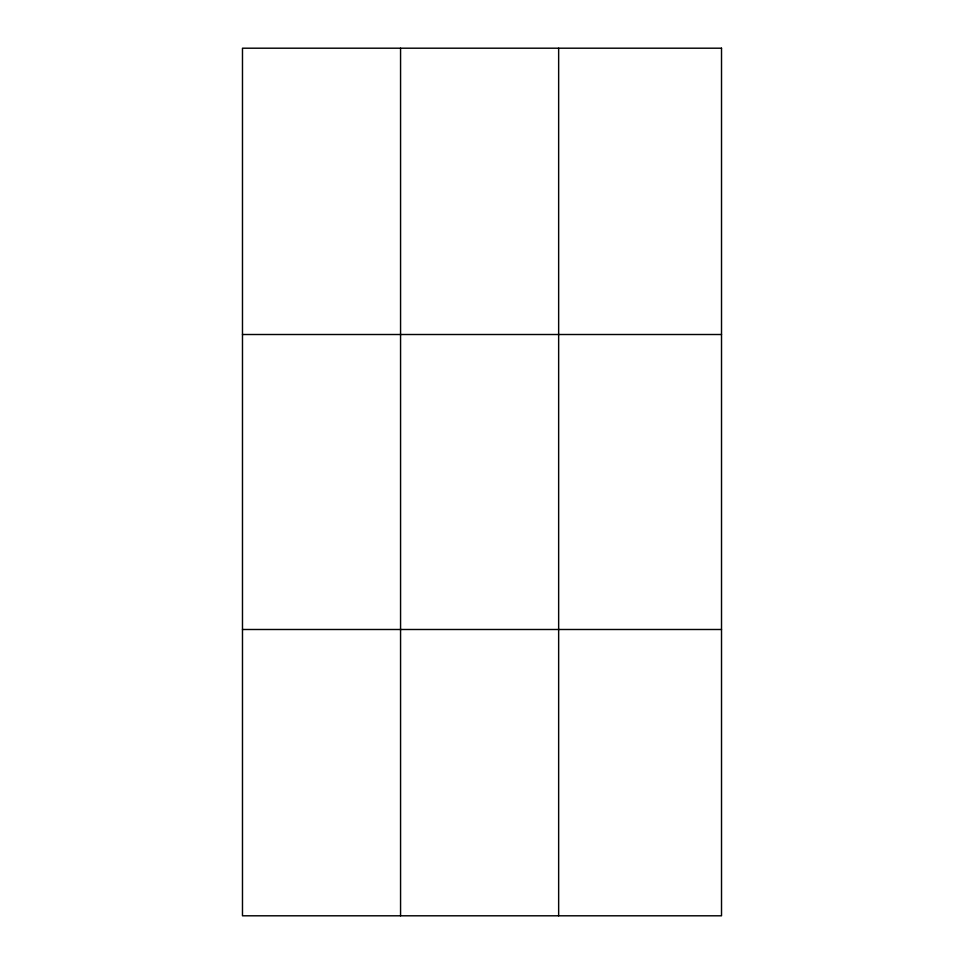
<?xml version="1.0" encoding="UTF-8"?>
<svg xmlns="http://www.w3.org/2000/svg" width="964" height="964" viewBox="0 0 964 964"><rect width="100%" height="100%" fill="white"/><g stroke="black" fill="none" stroke-linecap="round" stroke-linejoin="round"><path stroke-width="1.45" d="M400.566 48.2L400.566 915.8M558.65 48.2L558.65 915.8M242.482 334.508L721.518 334.508M242.482 629.492L721.518 629.492M721.518 48.2L721.518 915.8L242.482 915.8L242.482 48.2L721.518 48.2"/></g></svg>
